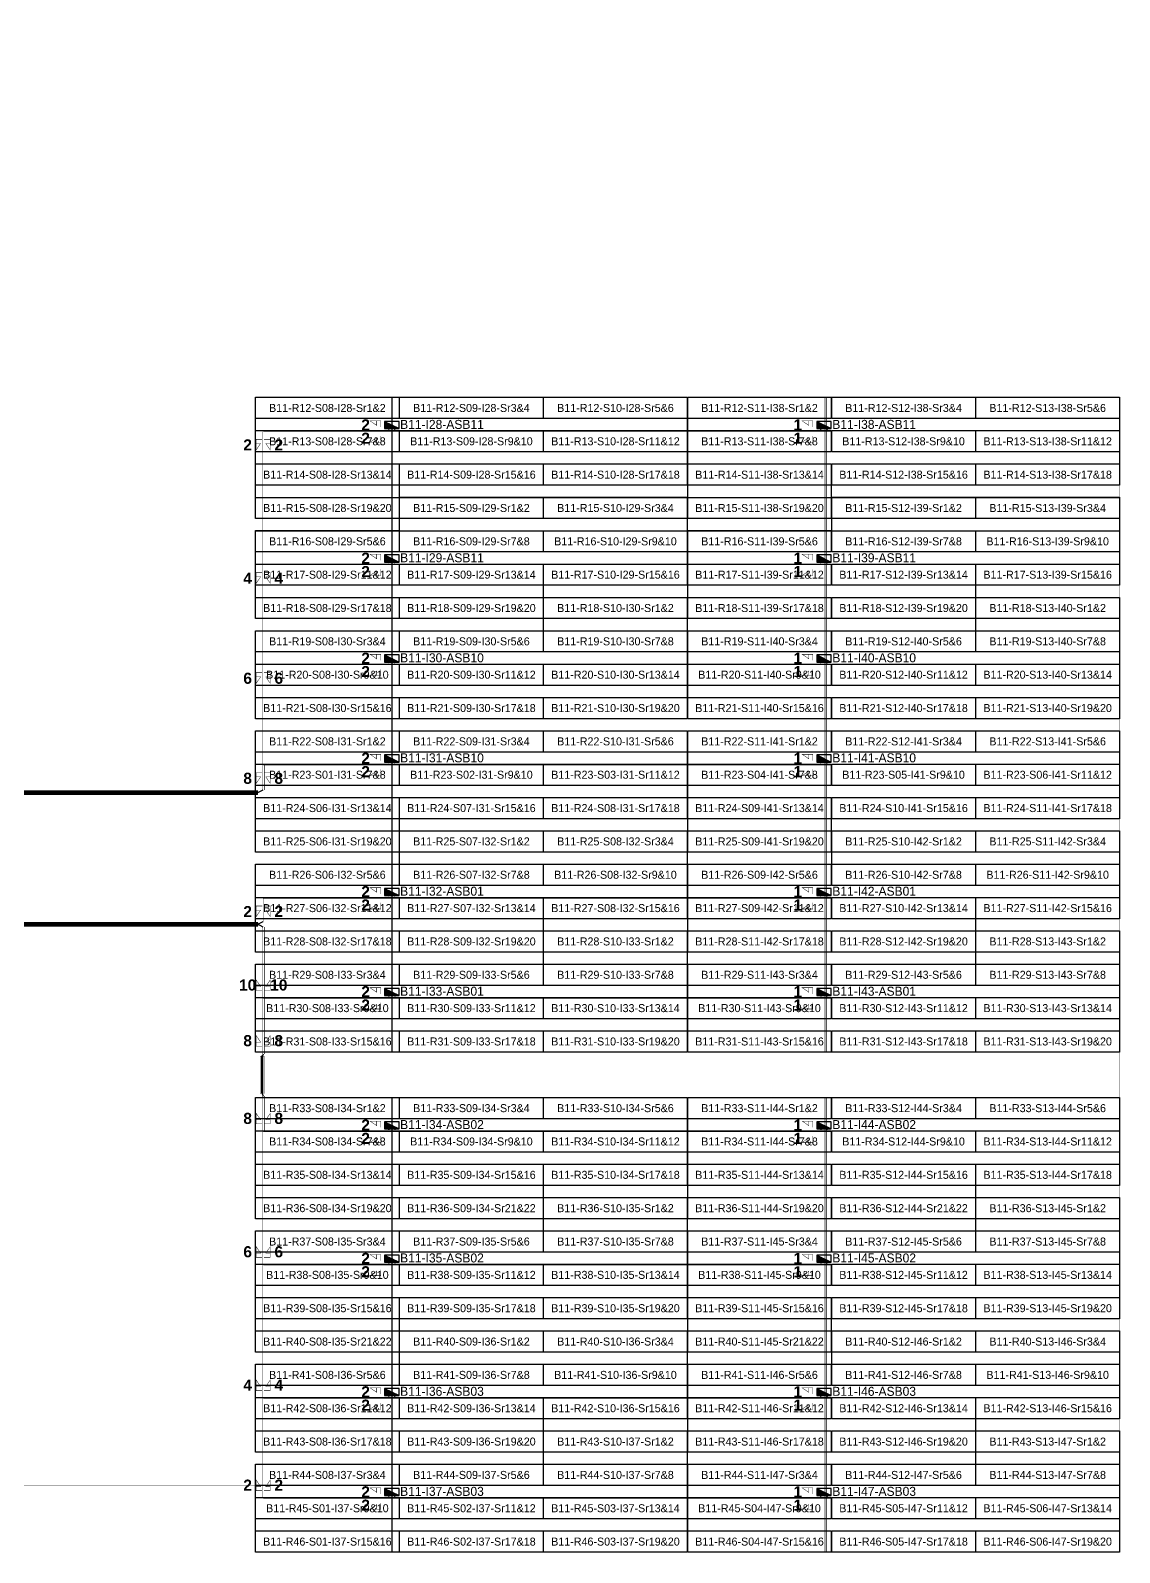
# Model space of a CAD drawing. Header units: metres. Extents: x 530959 to 531458, y 2674234 to 2674577.
# Drawn here: x 531212.8 to 531457.7, y 2674234.2 to 2674576.6 of the extents above; entities that cross this region are included whole.
import ezdxf
from ezdxf.enums import TextEntityAlignment as Align

# ---------------------------------------------------------------- set-up
doc = ezdxf.new("R2010")
doc.units = ezdxf.units.M
for name, color, linetype in [('300mm Hume Pipe', 74, 'Continuous'), ('DC Trench BL-11', 40, 'Continuous'), ('E-Inverter Grouping', 2, 'Continuous'), ('Excavation', 7, 'Continuous'), ('Inverter Block-11', 7, 'Continuous'), ('Messenger Wire Block-11 (MW Path)', 191, 'Continuous'), ('Messenger Wire Exc Link', 7, 'Continuous'), ('MMS Table Block-11', 8, 'Continuous'), ('Section Marking BL-11', 2, 'Continuous'), ('Trench (AC)-BL11', 14, 'Continuous')]:
    doc.layers.add(name, color=color, linetype=linetype)
doc.layers.add('Boundary-12.5 MW Block', color=6, linetype='Continuous', lineweight=9)
doc.layers.add('PILE', color=1, linetype='Continuous', lineweight=15)
doc.styles.add('BoldTextStyle', font='arialbd.ttf')
doc.styles.get("Standard").update_dxf_attribs({"font": 'Adani Regular.ttf'})

# ---------------------------------------------------------------- blocks, each defined once
blk = doc.blocks.new('MMS Table (32.292 x 4.788)')
at = {"color": 0}
blk.add_lwpolyline([(0, -0.002), (0, 4.786), (32.292, 4.786), (32.292, -0.002)], close=True, dxfattribs=at)
at = {"color": 7}
blk.add_attdef('ID1', text='', height=1.8, dxfattribs=at).set_placement((16.146, 2.392), align=Align.MIDDLE_CENTER)
blk = doc.blocks.new('Inverter Block')
h = blk.add_hatch(color=0)
h.dxf.hatch_style = 1
h.paths.add_polyline_path([(-1.46, 2.27), (-1.46, 0.85), (1.46, 0.85)])
at = {"color": 0}
blk.add_lwpolyline([(1.46, 2.27), (-1.46, 2.27), (-1.46, 0.85), (1.46, 0.85)], close=True, dxfattribs=at)
blk.add_lwpolyline([(-1.46, 2.27), (1.46, 0.85)], dxfattribs=at)
at = {"layer": 'PILE'}
for centre in [(-0.61, 0.85), (0.61, 0.85)]:
    blk.add_circle(centre, 0.156, dxfattribs=at)
at = {"color": 7}
blk.add_attdef('ID', (-1.46, 3.01), '', height=1.8, dxfattribs=at)

msp = doc.modelspace()

# ---------------------------------------------------------------- hatches: boundary and pattern name
at = {"layer": '300mm Hume Pipe'}
h = msp.add_hatch(dxfattribs=at)
h.set_pattern_fill('ANSI37', color=74, angle=-90)
h.set_pattern_definition([(315, (-2142903.4492, 3207223.71311), (0.0883883476483, 0.0883883476483), []), (45, (-2142903.4492, 3207223.71311), (-0.0883883476483, 0.0883883476483), [])])
edge = h.paths.add_edge_path()
edge.add_line((531263.83, 2674405.51), (531145.18, 2674405.51))
edge.add_arc((531145.18, 2674404.61), 0.9, 90, 180)
edge.add_line((531144.28, 2674404.61), (531144.28, 2674398.22))
edge.add_line((531144.28, 2674398.22), (531144.58, 2674398.22))
edge.add_line((531144.58, 2674398.22), (531144.58, 2674404.31))
edge.add_arc((531145.48, 2674404.31), 0.9, 90, 180, ccw=False)
edge.add_line((531145.48, 2674405.21), (531263.83, 2674405.21))
edge.add_line((531263.83, 2674405.21), (531263.83, 2674405.51))
edge = h.paths.add_edge_path(flags=17)
edge.add_line((531263.83, 2674405.09), (531145.56, 2674405.09))
edge.add_arc((531145.56, 2674404.19), 0.9, 90, 180)
edge.add_line((531144.66, 2674404.19), (531144.66, 2674398.22))
edge.add_line((531144.66, 2674398.22), (531144.96, 2674398.22))
edge.add_line((531144.96, 2674398.22), (531144.96, 2674403.89))
edge.add_arc((531145.86, 2674403.89), 0.9, 90, 180, ccw=False)
edge.add_line((531145.86, 2674404.79), (531263.83, 2674404.79))
edge.add_line((531263.83, 2674404.79), (531263.83, 2674405.09))
h = msp.add_hatch(dxfattribs=at)
h.set_pattern_fill('ANSI37', color=74)
h.set_pattern_definition([(45, (0, 0), (-0.0883883476483, 0.0883883476483), []), (135, (0, 0), (-0.0883883476483, -0.0883883476483), [])])
edge = h.paths.add_edge_path(flags=17)
edge.add_line((531137.22, 2674376.5), (531137.22, 2674392.25))
edge.add_arc((531138.12, 2674392.25), 0.9, 90, 180, ccw=False)
edge.add_line((531138.12, 2674393.15), (531141.1, 2674393.15))
edge.add_line((531141.1, 2674393.15), (531141.1, 2674392.85))
edge.add_line((531141.1, 2674392.85), (531138.42, 2674392.85))
edge.add_arc((531138.42, 2674391.95), 0.9, 90, 180)
edge.add_line((531137.52, 2674391.95), (531137.52, 2674376.8))
edge.add_arc((531138.42, 2674376.8), 0.9, 180, 270)
edge.add_line((531138.42, 2674375.9), (531263.83, 2674375.9))
edge.add_line((531263.83, 2674375.9), (531263.83, 2674375.6))
edge.add_line((531263.83, 2674375.6), (531138.12, 2674375.6))
edge.add_arc((531138.12, 2674376.5), 0.9, 180, 270, ccw=False)
edge = h.paths.add_edge_path()
edge.add_line((531138, 2674375.48), (531263.83, 2674375.48))
edge.add_line((531263.83, 2674375.48), (531263.83, 2674375.18))
edge.add_line((531263.83, 2674375.18), (531137.7, 2674375.18))
edge.add_arc((531137.7, 2674376.08), 0.9, 180, 270, ccw=False)
edge.add_line((531136.8, 2674376.08), (531136.8, 2674392.63))
edge.add_arc((531137.7, 2674392.63), 0.9, 90, 180, ccw=False)
edge.add_line((531137.7, 2674393.53), (531141.1, 2674393.53))
edge.add_line((531141.1, 2674393.53), (531141.1, 2674393.23))
edge.add_line((531141.1, 2674393.23), (531138, 2674393.23))
edge.add_arc((531138, 2674392.33), 0.9, 90, 180)
edge.add_line((531137.1, 2674392.33), (531137.1, 2674376.38))
edge.add_arc((531138, 2674376.38), 0.9, 180, 270)
h = msp.add_hatch(dxfattribs=at)
h.set_pattern_fill('ANSI37', color=74)
h.set_pattern_definition([(45, (292.56822, -1001.23184), (-0.0883883476483, 0.0883883476483), []), (135, (292.56822, -1001.23184), (-0.0883883476483, -0.0883883476483), [])])
h.paths.add_polyline_path([(531264.76, 2674345.86), (531264.76, 2674337.59), (531265.06, 2674337.59), (531265.06, 2674345.86)])

# ---------------------------------------------------------------- linework, layer by layer
at = {"layer": '300mm Hume Pipe', "color": 74}
for points in [[(531263.83, 2674405.51), (531145.18, 2674405.51, 0.414214), (531144.28, 2674404.61), (531144.28, 2674398.22), (531144.58, 2674398.22), (531144.58, 2674404.31, -0.414214), (531145.48, 2674405.21), (531263.83, 2674405.21)], [(531263.83, 2674405.09), (531145.56, 2674405.09, 0.414214), (531144.66, 2674404.19), (531144.66, 2674398.22), (531144.96, 2674398.22), (531144.96, 2674403.89, -0.414214), (531145.86, 2674404.79), (531263.83, 2674404.79)], [(531138, 2674375.48), (531263.83, 2674375.48), (531263.83, 2674375.18), (531137.7, 2674375.18, -0.414214), (531136.8, 2674376.08), (531136.8, 2674392.63, -0.414214), (531137.7, 2674393.53), (531141.1, 2674393.53), (531141.1, 2674393.23), (531138, 2674393.23, 0.414214), (531137.1, 2674392.33), (531137.1, 2674376.38, 0.414214)], [(531137.22, 2674376.5), (531137.22, 2674392.25, -0.414214), (531138.12, 2674393.15), (531141.1, 2674393.15), (531141.1, 2674392.85), (531138.42, 2674392.85, 0.414214), (531137.52, 2674391.95), (531137.52, 2674376.8, 0.414214), (531138.42, 2674375.9), (531263.83, 2674375.9), (531263.83, 2674375.6), (531138.12, 2674375.6, -0.414214)]]:
    msp.add_lwpolyline(points, format="xyb", close=True, dxfattribs=at)
msp.add_lwpolyline([(531264.76, 2674345.86), (531264.76, 2674337.59), (531265.06, 2674337.59), (531265.06, 2674345.86)], close=True, dxfattribs=at)
at = {"layer": 'Boundary-12.5 MW Block', "const_width": 0.05}
msp.add_lwpolyline([(531263.42, 2674249.29), (531263.42, 2674234.29), (531457.67, 2674234.29), (531457.67, 2674494.08), (531263.42, 2674494.08), (531185.74, 2674494.08), (531185.74, 2674576.58), (531088.66, 2674576.58), (531088.66, 2674569.08), (530959.1, 2674569.08), (530959.1, 2674249.29), (531185.74, 2674249.29)], close=True, dxfattribs=at)
at = {"layer": 'DC Trench BL-11', "color": 40, "const_width": 0.15}
for points in [[(531294.22, 2674494.08), (531293.92, 2674494.08), (531293.92, 2674346.79), (531294.22, 2674346.79)], [(531391.79, 2674494.08), (531391.48, 2674494.08), (531391.48, 2674346.79), (531391.79, 2674346.79)], [(531294.22, 2674336.58), (531293.92, 2674336.58), (531293.92, 2674234.29), (531294.22, 2674234.29)], [(531391.79, 2674336.58), (531391.48, 2674336.58), (531391.48, 2674234.29), (531391.79, 2674234.29)]]:
    msp.add_lwpolyline(points, close=True, dxfattribs=at)
at = {"layer": 'E-Inverter Grouping', "color": 3}
for points in [[(531360.49, 2674494.08), (531360.49, 2674474.29), (531295.71, 2674474.29), (531295.71, 2674466.79), (531263.42, 2674466.79), (531263.42, 2674494.08)], [(531457.67, 2674494.08), (531457.67, 2674474.29), (531392.88, 2674474.29), (531392.88, 2674466.79), (531360.59, 2674466.79), (531360.59, 2674494.08)], [(531360.49, 2674471.58), (531360.49, 2674451.79), (531328.1, 2674451.79), (531328.1, 2674444.29), (531263.42, 2674444.29), (531263.42, 2674464.08), (531295.81, 2674464.08), (531295.81, 2674471.58)], [(531457.67, 2674471.58), (531457.67, 2674451.79), (531425.28, 2674451.79), (531425.28, 2674444.29), (531360.59, 2674444.29), (531360.59, 2674464.08), (531392.98, 2674464.08), (531392.98, 2674471.58)], [(531360.49, 2674421.79), (531263.42, 2674421.79), (531263.42, 2674441.58), (531328.2, 2674441.58), (531328.2, 2674449.08), (531360.49, 2674449.08)], [(531457.67, 2674421.79), (531360.59, 2674421.79), (531360.59, 2674441.58), (531425.38, 2674441.58), (531425.38, 2674449.08), (531457.67, 2674449.08)], [(531360.49, 2674419.08), (531360.49, 2674399.29), (531295.71, 2674399.29), (531295.71, 2674391.79), (531263.42, 2674391.79), (531263.42, 2674419.08)], [(531457.67, 2674419.08), (531457.67, 2674399.29), (531392.88, 2674399.29), (531392.88, 2674391.79), (531360.59, 2674391.79), (531360.59, 2674419.08)], [(531360.49, 2674396.58), (531360.49, 2674376.79), (531328.1, 2674376.79), (531328.1, 2674369.29), (531263.42, 2674369.29), (531263.42, 2674389.08), (531295.81, 2674389.08), (531295.81, 2674396.58)], [(531457.67, 2674396.58), (531457.67, 2674376.79), (531425.28, 2674376.79), (531425.28, 2674369.29), (531360.59, 2674369.29), (531360.59, 2674389.08), (531392.98, 2674389.08), (531392.98, 2674396.58)], [(531360.49, 2674346.79), (531263.42, 2674346.79), (531263.42, 2674366.58), (531328.2, 2674366.58), (531328.2, 2674374.08), (531360.49, 2674374.08)], [(531457.67, 2674346.79), (531360.59, 2674346.79), (531360.59, 2674366.58), (531425.38, 2674366.58), (531425.38, 2674374.08), (531457.67, 2674374.08)], [(531360.49, 2674284.08), (531360.49, 2674264.29), (531328.1, 2674264.29), (531328.1, 2674256.79), (531263.42, 2674256.79), (531263.42, 2674276.58), (531295.81, 2674276.58), (531295.81, 2674284.08)], [(531457.67, 2674284.08), (531457.67, 2674264.29), (531425.28, 2674264.29), (531425.28, 2674256.79), (531360.59, 2674256.79), (531360.59, 2674276.58), (531392.98, 2674276.58), (531392.98, 2674284.08)], [(531360.49, 2674234.29), (531263.42, 2674234.29), (531263.42, 2674254.08), (531328.2, 2674254.08), (531328.2, 2674261.58), (531360.49, 2674261.58)], [(531457.67, 2674234.29), (531360.59, 2674234.29), (531360.59, 2674254.08), (531425.38, 2674254.08), (531425.38, 2674261.58), (531457.67, 2674261.58)]]:
    msp.add_lwpolyline(points, close=True, dxfattribs=at)
at = {"layer": 'E-Inverter Grouping'}
for points in [[(531360.49, 2674336.58), (531360.49, 2674316.79), (531328.1, 2674316.79), (531328.1, 2674309.29), (531263.42, 2674309.29), (531263.42, 2674336.58)], [(531457.67, 2674336.58), (531457.67, 2674316.79), (531425.28, 2674316.79), (531425.28, 2674309.29), (531360.59, 2674309.29), (531360.59, 2674336.58)], [(531328.2, 2674306.58), (531328.2, 2674314.08), (531360.49, 2674314.08), (531360.49, 2674286.79), (531295.71, 2674286.79), (531295.71, 2674279.29), (531263.42, 2674279.29), (531263.42, 2674306.58)], [(531425.38, 2674306.58), (531425.38, 2674314.08), (531457.67, 2674314.08), (531457.67, 2674286.79), (531392.88, 2674286.79), (531392.88, 2674279.29), (531360.59, 2674279.29), (531360.59, 2674306.58)]]:
    msp.add_lwpolyline(points, close=True, dxfattribs=at)
at = {"layer": 'Excavation', "const_width": 0.1}
for points in [[(531144.63, 2674396.62), (531144.63, 2674405.16), (531263.91, 2674405.16)], [(531143.18, 2674393.81), (531141.23, 2674393.18), (531137.15, 2674393.18), (531137.15, 2674375.53), (531263.91, 2674375.53)]]:
    msp.add_lwpolyline(points, dxfattribs=at)
at = {"layer": 'Excavation', "color": 2, "const_width": 0.1}
msp.add_lwpolyline([(531264.91, 2674345.8), (531264.91, 2674337.47)], dxfattribs=at)
at = {"layer": 'Messenger Wire Block-11 (MW Path)', "const_width": 0.1}
for points in [[(531264.89, 2674405.78), (531264.89, 2674486.38)], [(531265.14, 2674486.38), (531392.88, 2674486.38)], [(531265.14, 2674456.38), (531392.88, 2674456.38)], [(531265.14, 2674433.88), (531392.88, 2674433.88)], [(531265.14, 2674411.38), (531392.88, 2674411.38)], [(531265.39, 2674405.78), (531265.39, 2674411.38)], [(531265.14, 2674381.38), (531392.88, 2674381.38)], [(531265.14, 2674376.14), (531265.14, 2674381.38)], [(531264.89, 2674346.36), (531264.89, 2674374.91)], [(531265.39, 2674346.36), (531265.39, 2674374.91)], [(531265.14, 2674358.88), (531392.88, 2674358.88)], [(531264.89, 2674246.38), (531264.89, 2674336.9)], [(531265.39, 2674328.88), (531265.39, 2674336.9)], [(531265.14, 2674328.88), (531392.88, 2674328.88)], [(531265.14, 2674298.88), (531392.88, 2674298.88)], [(531265.14, 2674268.88), (531392.88, 2674268.88)], [(531265.14, 2674246.38), (531392.88, 2674246.38)]]:
    msp.add_lwpolyline(points, dxfattribs=at)
at = {"layer": 'Messenger Wire Exc Link'}
for points in [[(531263.91, 2674405.16), (531265.14, 2674405.78)], [(531265.14, 2674374.91), (531263.91, 2674375.53), (531265.14, 2674376.14)], [(531265.14, 2674346.36), (531264.91, 2674345.8)], [(531264.91, 2674337.47), (531265.14, 2674336.9)]]:
    msp.add_lwpolyline(points, dxfattribs=at)
at = {"layer": 'Section Marking BL-11', "color": 94, "lineweight": 35, "true_color": 0x00a500, "const_width": 0.1}
for points in [[(531291.57, 2674487.38), (531291.57, 2674488.77), (531289.17, 2674488.77), (531290.65, 2674487.76), (531290.65, 2674488.77)], [(531388.74, 2674487.38), (531388.74, 2674488.77), (531386.34, 2674488.77), (531387.82, 2674487.76), (531387.82, 2674488.77)], [(531264.94, 2674484.63), (531263.55, 2674484.63), (531263.55, 2674482.23), (531264.56, 2674483.71), (531263.55, 2674483.71)], [(531265.34, 2674484.63), (531266.73, 2674484.63), (531266.73, 2674482.23), (531265.72, 2674483.71), (531266.73, 2674483.71)], [(531291.57, 2674485.38), (531291.57, 2674483.99), (531289.17, 2674483.99), (531290.65, 2674485), (531290.65, 2674483.99)], [(531388.74, 2674485.38), (531388.74, 2674483.99), (531386.34, 2674483.99), (531387.82, 2674485), (531387.82, 2674483.99)], [(531291.57, 2674457.38), (531291.57, 2674458.77), (531289.17, 2674458.77), (531290.65, 2674457.76), (531290.65, 2674458.77)], [(531388.74, 2674457.38), (531388.74, 2674458.77), (531386.34, 2674458.77), (531387.82, 2674457.76), (531387.82, 2674458.77)], [(531291.57, 2674455.38), (531291.57, 2674453.99), (531289.17, 2674453.99), (531290.65, 2674455), (531290.65, 2674453.99)], [(531388.74, 2674455.38), (531388.74, 2674453.99), (531386.34, 2674453.99), (531387.82, 2674455), (531387.82, 2674453.99)], [(531264.94, 2674454.63), (531263.55, 2674454.63), (531263.55, 2674452.23), (531264.56, 2674453.71), (531263.55, 2674453.71)], [(531265.34, 2674454.63), (531266.73, 2674454.63), (531266.73, 2674452.23), (531265.72, 2674453.71), (531266.73, 2674453.71)], [(531291.57, 2674434.88), (531291.57, 2674436.27), (531289.17, 2674436.27), (531290.65, 2674435.26), (531290.65, 2674436.27)], [(531388.74, 2674434.88), (531388.74, 2674436.27), (531386.34, 2674436.27), (531387.82, 2674435.26), (531387.82, 2674436.27)], [(531264.94, 2674432.13), (531263.55, 2674432.13), (531263.55, 2674429.73), (531264.56, 2674431.21), (531263.55, 2674431.21)], [(531265.34, 2674432.13), (531266.73, 2674432.13), (531266.73, 2674429.73), (531265.72, 2674431.21), (531266.73, 2674431.21)], [(531291.57, 2674432.88), (531291.57, 2674431.49), (531289.17, 2674431.49), (531290.65, 2674432.5), (531290.65, 2674431.49)], [(531388.74, 2674432.88), (531388.74, 2674431.49), (531386.34, 2674431.49), (531387.82, 2674432.5), (531387.82, 2674431.49)], [(531291.57, 2674412.38), (531291.57, 2674413.77), (531289.17, 2674413.77), (531290.65, 2674412.76), (531290.65, 2674413.77)], [(531388.74, 2674412.38), (531388.74, 2674413.77), (531386.34, 2674413.77), (531387.82, 2674412.76), (531387.82, 2674413.77)], [(531264.94, 2674409.63), (531263.55, 2674409.63), (531263.55, 2674407.23), (531264.56, 2674408.71), (531263.55, 2674408.71)], [(531265.34, 2674409.63), (531266.73, 2674409.63), (531266.73, 2674407.23), (531265.72, 2674408.71), (531266.73, 2674408.71)], [(531291.57, 2674410.38), (531291.57, 2674408.99), (531289.17, 2674408.99), (531290.65, 2674410), (531290.65, 2674408.99)], [(531388.74, 2674410.38), (531388.74, 2674408.99), (531386.34, 2674408.99), (531387.82, 2674410), (531387.82, 2674408.99)], [(531291.57, 2674382.38), (531291.57, 2674383.77), (531289.17, 2674383.77), (531290.65, 2674382.76), (531290.65, 2674383.77)], [(531388.74, 2674382.38), (531388.74, 2674383.77), (531386.34, 2674383.77), (531387.82, 2674382.76), (531387.82, 2674383.77)], [(531291.57, 2674380.38), (531291.57, 2674378.99), (531289.17, 2674378.99), (531290.65, 2674380), (531290.65, 2674378.99)], [(531388.74, 2674380.38), (531388.74, 2674378.99), (531386.34, 2674378.99), (531387.82, 2674380), (531387.82, 2674378.99)], [(531264.94, 2674379.65), (531263.55, 2674379.65), (531263.55, 2674377.25), (531264.56, 2674378.73), (531263.55, 2674378.73)], [(531265.34, 2674379.65), (531266.73, 2674379.65), (531266.73, 2674377.25), (531265.72, 2674378.73), (531266.73, 2674378.73)], [(531264.94, 2674360.63), (531263.55, 2674360.63), (531263.55, 2674363.03), (531264.56, 2674361.55), (531263.55, 2674361.55)], [(531265.34, 2674360.63), (531266.73, 2674360.63), (531266.73, 2674363.03), (531265.72, 2674361.55), (531266.73, 2674361.55)], [(531291.57, 2674359.88), (531291.57, 2674361.27), (531289.17, 2674361.27), (531290.65, 2674360.26), (531290.65, 2674361.27)], [(531388.74, 2674359.88), (531388.74, 2674361.27), (531386.34, 2674361.27), (531387.82, 2674360.26), (531387.82, 2674361.27)], [(531291.57, 2674357.88), (531291.57, 2674356.49), (531289.17, 2674356.49), (531290.65, 2674357.5), (531290.65, 2674356.49)], [(531388.74, 2674357.88), (531388.74, 2674356.49), (531386.34, 2674356.49), (531387.82, 2674357.5), (531387.82, 2674356.49)], [(531264.94, 2674348.11), (531263.55, 2674348.11), (531263.55, 2674350.51), (531264.56, 2674349.03), (531263.55, 2674349.03)], [(531265.34, 2674348.11), (531266.73, 2674348.11), (531266.73, 2674350.51), (531265.72, 2674349.03), (531266.73, 2674349.03)], [(531264.94, 2674330.63), (531263.55, 2674330.63), (531263.55, 2674333.03), (531264.56, 2674331.55), (531263.55, 2674331.55)], [(531265.34, 2674330.63), (531266.73, 2674330.63), (531266.73, 2674333.03), (531265.72, 2674331.55), (531266.73, 2674331.55)], [(531291.57, 2674329.88), (531291.57, 2674331.27), (531289.17, 2674331.27), (531290.65, 2674330.26), (531290.65, 2674331.27)], [(531388.74, 2674329.88), (531388.74, 2674331.27), (531386.34, 2674331.27), (531387.82, 2674330.26), (531387.82, 2674331.27)], [(531291.57, 2674327.88), (531291.57, 2674326.49), (531289.17, 2674326.49), (531290.65, 2674327.5), (531290.65, 2674326.49)], [(531388.74, 2674327.88), (531388.74, 2674326.49), (531386.34, 2674326.49), (531387.82, 2674327.5), (531387.82, 2674326.49)], [(531264.94, 2674300.63), (531263.55, 2674300.63), (531263.55, 2674303.03), (531264.56, 2674301.55), (531263.55, 2674301.55)], [(531265.34, 2674300.63), (531266.73, 2674300.63), (531266.73, 2674303.03), (531265.72, 2674301.55), (531266.73, 2674301.55)], [(531291.57, 2674299.88), (531291.57, 2674301.27), (531289.17, 2674301.27), (531290.65, 2674300.26), (531290.65, 2674301.27)], [(531388.74, 2674299.88), (531388.74, 2674301.27), (531386.34, 2674301.27), (531387.82, 2674300.26), (531387.82, 2674301.27)], [(531291.57, 2674297.88), (531291.57, 2674296.49), (531289.17, 2674296.49), (531290.65, 2674297.5), (531290.65, 2674296.49)], [(531388.74, 2674297.88), (531388.74, 2674296.49), (531386.34, 2674296.49), (531387.82, 2674297.5), (531387.82, 2674296.49)], [(531264.94, 2674270.63), (531263.55, 2674270.63), (531263.55, 2674273.03), (531264.56, 2674271.55), (531263.55, 2674271.55)], [(531265.34, 2674270.63), (531266.73, 2674270.63), (531266.73, 2674273.03), (531265.72, 2674271.55), (531266.73, 2674271.55)], [(531291.57, 2674269.88), (531291.57, 2674271.27), (531289.17, 2674271.27), (531290.65, 2674270.26), (531290.65, 2674271.27)], [(531388.74, 2674269.88), (531388.74, 2674271.27), (531386.34, 2674271.27), (531387.82, 2674270.26), (531387.82, 2674271.27)], [(531291.57, 2674267.88), (531291.57, 2674266.49), (531289.17, 2674266.49), (531290.65, 2674267.5), (531290.65, 2674266.49)], [(531388.74, 2674267.88), (531388.74, 2674266.49), (531386.34, 2674266.49), (531387.82, 2674267.5), (531387.82, 2674266.49)], [(531264.94, 2674248.13), (531263.55, 2674248.13), (531263.55, 2674250.53), (531264.56, 2674249.05), (531263.55, 2674249.05)], [(531265.34, 2674248.13), (531266.73, 2674248.13), (531266.73, 2674250.53), (531265.72, 2674249.05), (531266.73, 2674249.05)], [(531291.57, 2674247.38), (531291.57, 2674248.77), (531289.17, 2674248.77), (531290.65, 2674247.76), (531290.65, 2674248.77)], [(531388.74, 2674247.38), (531388.74, 2674248.77), (531386.34, 2674248.77), (531387.82, 2674247.76), (531387.82, 2674248.77)], [(531291.57, 2674245.38), (531291.57, 2674243.99), (531289.17, 2674243.99), (531290.65, 2674245), (531290.65, 2674243.99)], [(531388.74, 2674245.38), (531388.74, 2674243.99), (531386.34, 2674243.99), (531387.82, 2674245), (531387.82, 2674243.99)]]:
    msp.add_lwpolyline(points, dxfattribs=at)
at = {"layer": 'Trench (AC)-BL11', "const_width": 0.1}
for points in [[(531263.91, 2674405.61), (531145.08, 2674405.61, 0.414214), (531144.18, 2674404.71), (531144.18, 2674398.1), (531145.08, 2674398.1), (531145.08, 2674403.81, -0.414214), (531145.98, 2674404.71), (531263.91, 2674404.71)], [(531136.7, 2674375.98), (531136.7, 2674392.73, -0.414214), (531137.6, 2674393.63), (531141.23, 2674393.63), (531141.23, 2674392.73), (531138.5, 2674392.73, 0.414214), (531137.6, 2674391.83), (531137.6, 2674376.88, 0.414214), (531138.5, 2674375.98), (531263.91, 2674375.98), (531263.91, 2674375.08), (531137.6, 2674375.08, -0.414214)]]:
    msp.add_lwpolyline(points, format="xyb", close=True, dxfattribs=at)
msp.add_lwpolyline([(531265.36, 2674345.86), (531265.36, 2674337.47), (531264.46, 2674337.47), (531264.46, 2674345.86)], close=True, dxfattribs=at)

# ---------------------------------------------------------------- block references
at = {"layer": 'Inverter Block-11'}
ref = msp.add_blockref('Inverter Block', (531294.07, 2674486.07), dxfattribs=dict(at, xscale=1.124999999976148, yscale=1.124999999976148, zscale=1.124999999976148))
ref.add_attrib('ID', 'B11-I28-ASB11', (531295.93, 2674486.97), dxfattribs={"layer": '0', "color": 7, "height": 2.025})
ref = msp.add_blockref('Inverter Block', (531391.24, 2674486.07), dxfattribs=dict(at, xscale=1.124999999976148, yscale=1.124999999976148, zscale=1.124999999976148))
ref.add_attrib('ID', 'B11-I38-ASB11', (531393.11, 2674486.97), dxfattribs={"layer": '0', "color": 7, "height": 2.025})
ref = msp.add_blockref('Inverter Block', (531294.07, 2674456.07), dxfattribs=dict(at, xscale=1.124999999976148, yscale=1.124999999976148, zscale=1.124999999976148))
ref.add_attrib('ID', 'B11-I29-ASB11', (531295.93, 2674456.97), dxfattribs={"layer": '0', "color": 7, "height": 2.025})
ref = msp.add_blockref('Inverter Block', (531391.24, 2674456.07), dxfattribs=dict(at, xscale=1.124999999976148, yscale=1.124999999976148, zscale=1.124999999976148))
ref.add_attrib('ID', 'B11-I39-ASB11', (531393.11, 2674456.97), dxfattribs={"layer": '0', "color": 7, "height": 2.025})
ref = msp.add_blockref('Inverter Block', (531294.07, 2674433.57), dxfattribs=dict(at, xscale=1.124999999976148, yscale=1.124999999976148, zscale=1.124999999976148))
ref.add_attrib('ID', 'B11-I30-ASB10', (531295.93, 2674434.47), dxfattribs={"layer": '0', "color": 7, "height": 2.025})
ref = msp.add_blockref('Inverter Block', (531391.24, 2674433.57), dxfattribs=dict(at, xscale=1.124999999976148, yscale=1.124999999976148, zscale=1.124999999976148))
ref.add_attrib('ID', 'B11-I40-ASB10', (531393.11, 2674434.47), dxfattribs={"layer": '0', "color": 7, "height": 2.025})
ref = msp.add_blockref('Inverter Block', (531294.07, 2674411.07), dxfattribs=dict(at, xscale=1.124999999976148, yscale=1.124999999976148, zscale=1.124999999976148))
ref.add_attrib('ID', 'B11-I31-ASB10', (531295.93, 2674411.97), dxfattribs={"layer": '0', "color": 7, "height": 2.025})
ref = msp.add_blockref('Inverter Block', (531391.24, 2674411.07), dxfattribs=dict(at, xscale=1.124999999976148, yscale=1.124999999976148, zscale=1.124999999976148))
ref.add_attrib('ID', 'B11-I41-ASB10', (531393.11, 2674411.97), dxfattribs={"layer": '0', "color": 7, "height": 2.025})
ref = msp.add_blockref('Inverter Block', (531294.07, 2674381.07), dxfattribs=dict(at, xscale=1.124999999976148, yscale=1.124999999976148, zscale=1.124999999976148))
ref.add_attrib('ID', 'B11-I32-ASB01', (531295.93, 2674381.97), dxfattribs={"layer": '0', "color": 7, "height": 2.025})
ref = msp.add_blockref('Inverter Block', (531391.24, 2674381.07), dxfattribs=dict(at, xscale=1.124999999976148, yscale=1.124999999976148, zscale=1.124999999976148))
ref.add_attrib('ID', 'B11-I42-ASB01', (531393.11, 2674381.97), dxfattribs={"layer": '0', "color": 7, "height": 2.025})
ref = msp.add_blockref('Inverter Block', (531294.07, 2674358.57), dxfattribs=dict(at, xscale=1.124999999976148, yscale=1.124999999976148, zscale=1.124999999976148))
ref.add_attrib('ID', 'B11-I33-ASB01', (531295.93, 2674359.47), dxfattribs={"layer": '0', "color": 7, "height": 2.025})
ref = msp.add_blockref('Inverter Block', (531391.24, 2674358.57), dxfattribs=dict(at, xscale=1.124999999976148, yscale=1.124999999976148, zscale=1.124999999976148))
ref.add_attrib('ID', 'B11-I43-ASB01', (531393.11, 2674359.47), dxfattribs={"layer": '0', "color": 7, "height": 2.025})
ref = msp.add_blockref('Inverter Block', (531294.07, 2674328.57), dxfattribs=dict(at, xscale=1.124999999976148, yscale=1.124999999976148, zscale=1.124999999976148))
ref.add_attrib('ID', 'B11-I34-ASB02', (531295.93, 2674329.47), dxfattribs={"layer": '0', "color": 7, "height": 2.025})
ref = msp.add_blockref('Inverter Block', (531391.24, 2674328.57), dxfattribs=dict(at, xscale=1.124999999976148, yscale=1.124999999976148, zscale=1.124999999976148))
ref.add_attrib('ID', 'B11-I44-ASB02', (531393.11, 2674329.47), dxfattribs={"layer": '0', "color": 7, "height": 2.025})
ref = msp.add_blockref('Inverter Block', (531294.07, 2674298.57), dxfattribs=dict(at, xscale=1.124999999976148, yscale=1.124999999976148, zscale=1.124999999976148))
ref.add_attrib('ID', 'B11-I35-ASB02', (531295.93, 2674299.47), dxfattribs={"layer": '0', "color": 7, "height": 2.025})
ref = msp.add_blockref('Inverter Block', (531391.24, 2674298.57), dxfattribs=dict(at, xscale=1.124999999976148, yscale=1.124999999976148, zscale=1.124999999976148))
ref.add_attrib('ID', 'B11-I45-ASB02', (531393.11, 2674299.47), dxfattribs={"layer": '0', "color": 7, "height": 2.025})
ref = msp.add_blockref('Inverter Block', (531294.07, 2674268.57), dxfattribs=dict(at, xscale=1.124999999976148, yscale=1.124999999976148, zscale=1.124999999976148))
ref.add_attrib('ID', 'B11-I36-ASB03', (531295.93, 2674269.47), dxfattribs={"layer": '0', "color": 7, "height": 2.025})
ref = msp.add_blockref('Inverter Block', (531391.24, 2674268.57), dxfattribs=dict(at, xscale=1.124999999976148, yscale=1.124999999976148, zscale=1.124999999976148))
ref.add_attrib('ID', 'B11-I46-ASB03', (531393.11, 2674269.47), dxfattribs={"layer": '0', "color": 7, "height": 2.025})
ref = msp.add_blockref('Inverter Block', (531294.07, 2674246.07), dxfattribs=dict(at, xscale=1.124999999976148, yscale=1.124999999976148, zscale=1.124999999976148))
ref.add_attrib('ID', 'B11-I37-ASB03', (531295.93, 2674246.97), dxfattribs={"layer": '0', "color": 7, "height": 2.025})
ref = msp.add_blockref('Inverter Block', (531391.24, 2674246.07), dxfattribs=dict(at, xscale=1.124999999976148, yscale=1.124999999976148, zscale=1.124999999976148))
ref.add_attrib('ID', 'B11-I47-ASB03', (531393.11, 2674246.97), dxfattribs={"layer": '0', "color": 7, "height": 2.025})
at = {"layer": 'MMS Table Block-11'}
for p, values in [((531263.42, 2674489.29), {'ID1': 'B11-R12-S08-I28-Sr1&2'}), ((531295.81, 2674489.29), {'ID1': 'B11-R12-S09-I28-Sr3&4'}), ((531328.2, 2674489.29), {'ID1': 'B11-R12-S10-I28-Sr5&6'}), ((531360.59, 2674489.29), {'ID1': 'B11-R12-S11-I38-Sr1&2'}), ((531392.98, 2674489.29), {'ID1': 'B11-R12-S12-I38-Sr3&4'}), ((531425.38, 2674489.29), {'ID1': 'B11-R12-S13-I38-Sr5&6'}), ((531263.42, 2674481.79), {'ID1': 'B11-R13-S08-I28-Sr7&8'}), ((531295.81, 2674481.79), {'ID1': 'B11-R13-S09-I28-Sr9&10'}), ((531328.2, 2674481.79), {'ID1': 'B11-R13-S10-I28-Sr11&12'}), ((531360.59, 2674481.79), {'ID1': 'B11-R13-S11-I38-Sr7&8'}), ((531392.98, 2674481.79), {'ID1': 'B11-R13-S12-I38-Sr9&10'}), ((531425.38, 2674481.79), {'ID1': 'B11-R13-S13-I38-Sr11&12'}), ((531263.42, 2674474.29), {'ID1': 'B11-R14-S08-I28-Sr13&14'}), ((531295.81, 2674474.29), {'ID1': 'B11-R14-S09-I28-Sr15&16'}), ((531328.2, 2674474.29), {'ID1': 'B11-R14-S10-I28-Sr17&18'}), ((531360.59, 2674474.29), {'ID1': 'B11-R14-S11-I38-Sr13&14'}), ((531392.98, 2674474.29), {'ID1': 'B11-R14-S12-I38-Sr15&16'}), ((531425.38, 2674474.29), {'ID1': 'B11-R14-S13-I38-Sr17&18'}), ((531263.42, 2674466.79), {'ID1': 'B11-R15-S08-I28-Sr19&20'}), ((531295.81, 2674466.79), {'ID1': 'B11-R15-S09-I29-Sr1&2'}), ((531328.2, 2674466.79), {'ID1': 'B11-R15-S10-I29-Sr3&4'}), ((531360.59, 2674466.79), {'ID1': 'B11-R15-S11-I38-Sr19&20'}), ((531392.98, 2674466.79), {'ID1': 'B11-R15-S12-I39-Sr1&2'}), ((531425.38, 2674466.79), {'ID1': 'B11-R15-S13-I39-Sr3&4'}), ((531263.42, 2674459.29), {'ID1': 'B11-R16-S08-I29-Sr5&6'}), ((531295.81, 2674459.29), {'ID1': 'B11-R16-S09-I29-Sr7&8'}), ((531328.2, 2674459.29), {'ID1': 'B11-R16-S10-I29-Sr9&10'}), ((531360.59, 2674459.29), {'ID1': 'B11-R16-S11-I39-Sr5&6'}), ((531392.98, 2674459.29), {'ID1': 'B11-R16-S12-I39-Sr7&8'}), ((531425.38, 2674459.29), {'ID1': 'B11-R16-S13-I39-Sr9&10'}), ((531263.42, 2674451.79), {'ID1': 'B11-R17-S08-I29-Sr11&12'}), ((531295.81, 2674451.79), {'ID1': 'B11-R17-S09-I29-Sr13&14'}), ((531328.2, 2674451.79), {'ID1': 'B11-R17-S10-I29-Sr15&16'}), ((531360.59, 2674451.79), {'ID1': 'B11-R17-S11-I39-Sr11&12'}), ((531392.98, 2674451.79), {'ID1': 'B11-R17-S12-I39-Sr13&14'}), ((531425.38, 2674451.79), {'ID1': 'B11-R17-S13-I39-Sr15&16'}), ((531263.42, 2674444.29), {'ID1': 'B11-R18-S08-I29-Sr17&18'}), ((531295.81, 2674444.29), {'ID1': 'B11-R18-S09-I29-Sr19&20'}), ((531328.2, 2674444.29), {'ID1': 'B11-R18-S10-I30-Sr1&2'}), ((531360.59, 2674444.29), {'ID1': 'B11-R18-S11-I39-Sr17&18'}), ((531392.98, 2674444.29), {'ID1': 'B11-R18-S12-I39-Sr19&20'}), ((531425.38, 2674444.29), {'ID1': 'B11-R18-S13-I40-Sr1&2'}), ((531263.42, 2674436.79), {'ID1': 'B11-R19-S08-I30-Sr3&4'}), ((531295.81, 2674436.79), {'ID1': 'B11-R19-S09-I30-Sr5&6'}), ((531328.2, 2674436.79), {'ID1': 'B11-R19-S10-I30-Sr7&8'}), ((531360.59, 2674436.79), {'ID1': 'B11-R19-S11-I40-Sr3&4'}), ((531392.98, 2674436.79), {'ID1': 'B11-R19-S12-I40-Sr5&6'}), ((531425.38, 2674436.79), {'ID1': 'B11-R19-S13-I40-Sr7&8'}), ((531263.42, 2674429.29), {'ID1': 'B11-R20-S08-I30-Sr9&10'}), ((531295.81, 2674429.29), {'ID1': 'B11-R20-S09-I30-Sr11&12'}), ((531328.2, 2674429.29), {'ID1': 'B11-R20-S10-I30-Sr13&14'}), ((531360.59, 2674429.29), {'ID1': 'B11-R20-S11-I40-Sr9&10'}), ((531392.98, 2674429.29), {'ID1': 'B11-R20-S12-I40-Sr11&12'}), ((531425.38, 2674429.29), {'ID1': 'B11-R20-S13-I40-Sr13&14'}), ((531263.42, 2674421.79), {'ID1': 'B11-R21-S08-I30-Sr15&16'}), ((531295.81, 2674421.79), {'ID1': 'B11-R21-S09-I30-Sr17&18'}), ((531328.2, 2674421.79), {'ID1': 'B11-R21-S10-I30-Sr19&20'}), ((531360.59, 2674421.79), {'ID1': 'B11-R21-S11-I40-Sr15&16'}), ((531392.98, 2674421.79), {'ID1': 'B11-R21-S12-I40-Sr17&18'}), ((531425.38, 2674421.79), {'ID1': 'B11-R21-S13-I40-Sr19&20'}), ((531263.42, 2674414.29), {'ID1': 'B11-R22-S08-I31-Sr1&2'}), ((531295.81, 2674414.29), {'ID1': 'B11-R22-S09-I31-Sr3&4'}), ((531328.2, 2674414.29), {'ID1': 'B11-R22-S10-I31-Sr5&6'}), ((531360.59, 2674414.29), {'ID1': 'B11-R22-S11-I41-Sr1&2'}), ((531392.98, 2674414.29), {'ID1': 'B11-R22-S12-I41-Sr3&4'}), ((531425.38, 2674414.29), {'ID1': 'B11-R22-S13-I41-Sr5&6'}), ((531263.42, 2674406.79), {'ID1': 'B11-R23-S01-I31-Sr7&8'}), ((531295.81, 2674406.79), {'ID1': 'B11-R23-S02-I31-Sr9&10'}), ((531328.2, 2674406.79), {'ID1': 'B11-R23-S03-I31-Sr11&12'}), ((531360.59, 2674406.79), {'ID1': 'B11-R23-S04-I41-Sr7&8'}), ((531392.98, 2674406.79), {'ID1': 'B11-R23-S05-I41-Sr9&10'}), ((531425.38, 2674406.79), {'ID1': 'B11-R23-S06-I41-Sr11&12'}), ((531263.42, 2674399.29), {'ID1': 'B11-R24-S06-I31-Sr13&14'}), ((531295.81, 2674399.29), {'ID1': 'B11-R24-S07-I31-Sr15&16'}), ((531328.2, 2674399.29), {'ID1': 'B11-R24-S08-I31-Sr17&18'}), ((531360.59, 2674399.29), {'ID1': 'B11-R24-S09-I41-Sr13&14'}), ((531392.98, 2674399.29), {'ID1': 'B11-R24-S10-I41-Sr15&16'}), ((531425.38, 2674399.29), {'ID1': 'B11-R24-S11-I41-Sr17&18'}), ((531263.42, 2674391.79), {'ID1': 'B11-R25-S06-I31-Sr19&20'}), ((531295.81, 2674391.79), {'ID1': 'B11-R25-S07-I32-Sr1&2'}), ((531328.2, 2674391.79), {'ID1': 'B11-R25-S08-I32-Sr3&4'}), ((531360.59, 2674391.79), {'ID1': 'B11-R25-S09-I41-Sr19&20'}), ((531392.98, 2674391.79), {'ID1': 'B11-R25-S10-I42-Sr1&2'}), ((531425.38, 2674391.79), {'ID1': 'B11-R25-S11-I42-Sr3&4'}), ((531263.42, 2674384.29), {'ID1': 'B11-R26-S06-I32-Sr5&6'}), ((531295.81, 2674384.29), {'ID1': 'B11-R26-S07-I32-Sr7&8'}), ((531328.2, 2674384.29), {'ID1': 'B11-R26-S08-I32-Sr9&10'}), ((531360.59, 2674384.29), {'ID1': 'B11-R26-S09-I42-Sr5&6'}), ((531392.98, 2674384.29), {'ID1': 'B11-R26-S10-I42-Sr7&8'}), ((531425.38, 2674384.29), {'ID1': 'B11-R26-S11-I42-Sr9&10'}), ((531263.42, 2674376.79), {'ID1': 'B11-R27-S06-I32-Sr11&12'}), ((531295.81, 2674376.79), {'ID1': 'B11-R27-S07-I32-Sr13&14'}), ((531328.2, 2674376.79), {'ID1': 'B11-R27-S08-I32-Sr15&16'}), ((531360.59, 2674376.79), {'ID1': 'B11-R27-S09-I42-Sr11&12'}), ((531392.98, 2674376.79), {'ID1': 'B11-R27-S10-I42-Sr13&14'}), ((531425.38, 2674376.79), {'ID1': 'B11-R27-S11-I42-Sr15&16'}), ((531263.42, 2674369.29), {'ID1': 'B11-R28-S08-I32-Sr17&18'}), ((531295.81, 2674369.29), {'ID1': 'B11-R28-S09-I32-Sr19&20'}), ((531328.2, 2674369.29), {'ID1': 'B11-R28-S10-I33-Sr1&2'}), ((531360.59, 2674369.29), {'ID1': 'B11-R28-S11-I42-Sr17&18'}), ((531392.98, 2674369.29), {'ID1': 'B11-R28-S12-I42-Sr19&20'}), ((531425.38, 2674369.29), {'ID1': 'B11-R28-S13-I43-Sr1&2'}), ((531263.42, 2674361.79), {'ID1': 'B11-R29-S08-I33-Sr3&4'}), ((531295.81, 2674361.79), {'ID1': 'B11-R29-S09-I33-Sr5&6'}), ((531328.2, 2674361.79), {'ID1': 'B11-R29-S10-I33-Sr7&8'}), ((531360.59, 2674361.79), {'ID1': 'B11-R29-S11-I43-Sr3&4'}), ((531392.98, 2674361.79), {'ID1': 'B11-R29-S12-I43-Sr5&6'}), ((531425.38, 2674361.79), {'ID1': 'B11-R29-S13-I43-Sr7&8'}), ((531263.42, 2674354.29), {'ID1': 'B11-R30-S08-I33-Sr9&10'}), ((531295.81, 2674354.29), {'ID1': 'B11-R30-S09-I33-Sr11&12'}), ((531328.2, 2674354.29), {'ID1': 'B11-R30-S10-I33-Sr13&14'}), ((531360.59, 2674354.29), {'ID1': 'B11-R30-S11-I43-Sr9&10'}), ((531392.98, 2674354.29), {'ID1': 'B11-R30-S12-I43-Sr11&12'}), ((531425.38, 2674354.29), {'ID1': 'B11-R30-S13-I43-Sr13&14'}), ((531263.42, 2674346.79), {'ID1': 'B11-R31-S08-I33-Sr15&16'}), ((531295.81, 2674346.79), {'ID1': 'B11-R31-S09-I33-Sr17&18'}), ((531328.2, 2674346.79), {'ID1': 'B11-R31-S10-I33-Sr19&20'}), ((531360.59, 2674346.79), {'ID1': 'B11-R31-S11-I43-Sr15&16'}), ((531392.98, 2674346.79), {'ID1': 'B11-R31-S12-I43-Sr17&18'}), ((531425.38, 2674346.79), {'ID1': 'B11-R31-S13-I43-Sr19&20'}), ((531263.42, 2674331.79), {'ID1': 'B11-R33-S08-I34-Sr1&2'}), ((531295.81, 2674331.79), {'ID1': 'B11-R33-S09-I34-Sr3&4'}), ((531328.2, 2674331.79), {'ID1': 'B11-R33-S10-I34-Sr5&6'}), ((531360.59, 2674331.79), {'ID1': 'B11-R33-S11-I44-Sr1&2'}), ((531392.98, 2674331.79), {'ID1': 'B11-R33-S12-I44-Sr3&4'}), ((531425.38, 2674331.79), {'ID1': 'B11-R33-S13-I44-Sr5&6'}), ((531263.42, 2674324.29), {'ID1': 'B11-R34-S08-I34-Sr7&8'}), ((531295.81, 2674324.29), {'ID1': 'B11-R34-S09-I34-Sr9&10'}), ((531328.2, 2674324.29), {'ID1': 'B11-R34-S10-I34-Sr11&12'}), ((531360.59, 2674324.29), {'ID1': 'B11-R34-S11-I44-Sr7&8'}), ((531392.98, 2674324.29), {'ID1': 'B11-R34-S12-I44-Sr9&10'}), ((531425.38, 2674324.29), {'ID1': 'B11-R34-S13-I44-Sr11&12'}), ((531263.42, 2674316.79), {'ID1': 'B11-R35-S08-I34-Sr13&14'}), ((531295.81, 2674316.79), {'ID1': 'B11-R35-S09-I34-Sr15&16'}), ((531328.2, 2674316.79), {'ID1': 'B11-R35-S10-I34-Sr17&18'}), ((531360.59, 2674316.79), {'ID1': 'B11-R35-S11-I44-Sr13&14'}), ((531392.98, 2674316.79), {'ID1': 'B11-R35-S12-I44-Sr15&16'}), ((531425.38, 2674316.79), {'ID1': 'B11-R35-S13-I44-Sr17&18'}), ((531263.42, 2674309.29), {'ID1': 'B11-R36-S08-I34-Sr19&20'}), ((531295.81, 2674309.29), {'ID1': 'B11-R36-S09-I34-Sr21&22'}), ((531328.2, 2674309.29), {'ID1': 'B11-R36-S10-I35-Sr1&2'}), ((531360.59, 2674309.29), {'ID1': 'B11-R36-S11-I44-Sr19&20'}), ((531392.98, 2674309.29), {'ID1': 'B11-R36-S12-I44-Sr21&22'}), ((531425.38, 2674309.29), {'ID1': 'B11-R36-S13-I45-Sr1&2'}), ((531263.42, 2674301.79), {'ID1': 'B11-R37-S08-I35-Sr3&4'}), ((531295.81, 2674301.79), {'ID1': 'B11-R37-S09-I35-Sr5&6'}), ((531328.2, 2674301.79), {'ID1': 'B11-R37-S10-I35-Sr7&8'}), ((531360.59, 2674301.79), {'ID1': 'B11-R37-S11-I45-Sr3&4'}), ((531392.98, 2674301.79), {'ID1': 'B11-R37-S12-I45-Sr5&6'}), ((531425.38, 2674301.79), {'ID1': 'B11-R37-S13-I45-Sr7&8'}), ((531263.42, 2674294.29), {'ID1': 'B11-R38-S08-I35-Sr9&10'}), ((531295.81, 2674294.29), {'ID1': 'B11-R38-S09-I35-Sr11&12'}), ((531328.2, 2674294.29), {'ID1': 'B11-R38-S10-I35-Sr13&14'}), ((531360.59, 2674294.29), {'ID1': 'B11-R38-S11-I45-Sr9&10'}), ((531392.98, 2674294.29), {'ID1': 'B11-R38-S12-I45-Sr11&12'}), ((531425.38, 2674294.29), {'ID1': 'B11-R38-S13-I45-Sr13&14'}), ((531263.42, 2674286.79), {'ID1': 'B11-R39-S08-I35-Sr15&16'}), ((531295.81, 2674286.79), {'ID1': 'B11-R39-S09-I35-Sr17&18'}), ((531328.2, 2674286.79), {'ID1': 'B11-R39-S10-I35-Sr19&20'}), ((531360.59, 2674286.79), {'ID1': 'B11-R39-S11-I45-Sr15&16'}), ((531392.98, 2674286.79), {'ID1': 'B11-R39-S12-I45-Sr17&18'}), ((531425.38, 2674286.79), {'ID1': 'B11-R39-S13-I45-Sr19&20'}), ((531263.42, 2674279.29), {'ID1': 'B11-R40-S08-I35-Sr21&22'}), ((531295.81, 2674279.29), {'ID1': 'B11-R40-S09-I36-Sr1&2'}), ((531328.2, 2674279.29), {'ID1': 'B11-R40-S10-I36-Sr3&4'}), ((531360.59, 2674279.29), {'ID1': 'B11-R40-S11-I45-Sr21&22'}), ((531392.98, 2674279.29), {'ID1': 'B11-R40-S12-I46-Sr1&2'}), ((531425.38, 2674279.29), {'ID1': 'B11-R40-S13-I46-Sr3&4'}), ((531263.42, 2674271.79), {'ID1': 'B11-R41-S08-I36-Sr5&6'}), ((531295.81, 2674271.79), {'ID1': 'B11-R41-S09-I36-Sr7&8'}), ((531328.2, 2674271.79), {'ID1': 'B11-R41-S10-I36-Sr9&10'}), ((531360.59, 2674271.79), {'ID1': 'B11-R41-S11-I46-Sr5&6'}), ((531392.98, 2674271.79), {'ID1': 'B11-R41-S12-I46-Sr7&8'}), ((531425.38, 2674271.79), {'ID1': 'B11-R41-S13-I46-Sr9&10'}), ((531263.42, 2674264.29), {'ID1': 'B11-R42-S08-I36-Sr11&12'}), ((531295.81, 2674264.29), {'ID1': 'B11-R42-S09-I36-Sr13&14'}), ((531328.2, 2674264.29), {'ID1': 'B11-R42-S10-I36-Sr15&16'}), ((531360.59, 2674264.29), {'ID1': 'B11-R42-S11-I46-Sr11&12'}), ((531392.98, 2674264.29), {'ID1': 'B11-R42-S12-I46-Sr13&14'}), ((531425.38, 2674264.29), {'ID1': 'B11-R42-S13-I46-Sr15&16'}), ((531263.42, 2674256.79), {'ID1': 'B11-R43-S08-I36-Sr17&18'}), ((531295.81, 2674256.79), {'ID1': 'B11-R43-S09-I36-Sr19&20'}), ((531328.2, 2674256.79), {'ID1': 'B11-R43-S10-I37-Sr1&2'}), ((531360.59, 2674256.79), {'ID1': 'B11-R43-S11-I46-Sr17&18'}), ((531392.98, 2674256.79), {'ID1': 'B11-R43-S12-I46-Sr19&20'}), ((531425.38, 2674256.79), {'ID1': 'B11-R43-S13-I47-Sr1&2'}), ((531263.42, 2674249.29), {'ID1': 'B11-R44-S08-I37-Sr3&4'}), ((531295.81, 2674249.29), {'ID1': 'B11-R44-S09-I37-Sr5&6'}), ((531328.2, 2674249.29), {'ID1': 'B11-R44-S10-I37-Sr7&8'}), ((531360.59, 2674249.29), {'ID1': 'B11-R44-S11-I47-Sr3&4'}), ((531392.98, 2674249.29), {'ID1': 'B11-R44-S12-I47-Sr5&6'}), ((531425.38, 2674249.29), {'ID1': 'B11-R44-S13-I47-Sr7&8'}), ((531263.42, 2674241.79), {'ID1': 'B11-R45-S01-I37-Sr9&10'}), ((531295.81, 2674241.79), {'ID1': 'B11-R45-S02-I37-Sr11&12'}), ((531328.2, 2674241.79), {'ID1': 'B11-R45-S03-I37-Sr13&14'}), ((531360.59, 2674241.79), {'ID1': 'B11-R45-S04-I47-Sr9&10'}), ((531392.98, 2674241.79), {'ID1': 'B11-R45-S05-I47-Sr11&12'}), ((531425.38, 2674241.79), {'ID1': 'B11-R45-S06-I47-Sr13&14'}), ((531263.42, 2674234.29), {'ID1': 'B11-R46-S01-I37-Sr15&16'}), ((531295.81, 2674234.29), {'ID1': 'B11-R46-S02-I37-Sr17&18'}), ((531328.2, 2674234.29), {'ID1': 'B11-R46-S03-I37-Sr19&20'}), ((531360.59, 2674234.29), {'ID1': 'B11-R46-S04-I47-Sr15&16'}), ((531392.98, 2674234.29), {'ID1': 'B11-R46-S05-I47-Sr17&18'}), ((531425.38, 2674234.29), {'ID1': 'B11-R46-S06-I47-Sr19&20'})]:
    msp.add_blockref('MMS Table (32.292 x 4.788)', p, dxfattribs=at).add_auto_attribs(values)

# ---------------------------------------------------------------- texts
at = {"layer": 'Section Marking BL-11', "color": 94, "true_color": 0x00a500, "style": 'BoldTextStyle'}
for s, p in [('2', (531288.17, 2674487.88)), ('2', (531288.17, 2674484.88)), ('1', (531385.34, 2674487.88)), ('1', (531385.34, 2674484.88)), ('2', (531261.64, 2674483.38)), ('2', (531268.64, 2674483.38)), ('2', (531288.17, 2674457.88)), ('1', (531385.34, 2674457.88)), ('2', (531288.17, 2674454.88)), ('1', (531385.34, 2674454.88)), ('4', (531261.64, 2674453.38)), ('4', (531268.64, 2674453.38)), ('2', (531288.17, 2674435.38)), ('1', (531385.34, 2674435.38)), ('6', (531261.64, 2674430.88)), ('6', (531268.64, 2674430.88)), ('2', (531288.17, 2674432.38)), ('1', (531385.34, 2674432.38)), ('2', (531288.17, 2674412.88)), ('1', (531385.34, 2674412.88)), ('2', (531288.17, 2674409.88)), ('1', (531385.34, 2674409.88)), ('8', (531261.64, 2674408.38)), ('8', (531268.64, 2674408.38)), ('2', (531288.17, 2674382.88)), ('1', (531385.34, 2674382.88)), ('2', (531288.17, 2674379.88)), ('1', (531385.34, 2674379.88)), ('2', (531261.64, 2674378.4)), ('2', (531268.64, 2674378.44)), ('10', (531261.64, 2674361.88)), ('10', (531268.64, 2674361.88)), ('2', (531288.17, 2674360.38)), ('1', (531385.34, 2674360.38)), ('2', (531288.17, 2674357.38)), ('1', (531385.34, 2674357.38)), ('8', (531261.64, 2674349.36)), ('8', (531268.64, 2674349.36)), ('8', (531261.64, 2674331.88)), ('8', (531268.64, 2674331.88)), ('2', (531288.17, 2674330.38)), ('2', (531288.17, 2674327.38)), ('1', (531385.34, 2674330.38)), ('1', (531385.34, 2674327.38)), ('6', (531261.64, 2674301.88)), ('6', (531268.64, 2674301.88)), ('2', (531288.17, 2674300.38)), ('1', (531385.34, 2674300.38)), ('2', (531288.17, 2674297.38)), ('1', (531385.34, 2674297.38)), ('4', (531261.64, 2674271.88)), ('4', (531268.64, 2674271.88)), ('2', (531288.17, 2674270.38)), ('1', (531385.34, 2674270.38)), ('2', (531288.17, 2674267.38)), ('1', (531385.34, 2674267.38)), ('2', (531261.64, 2674249.38)), ('2', (531268.64, 2674249.38)), ('2', (531288.17, 2674247.88)), ('1', (531385.34, 2674247.88)), ('2', (531288.17, 2674244.88)), ('1', (531385.34, 2674244.88))]:
    msp.add_text(s, height=2.5, dxfattribs=at).set_placement(p, align=Align.MIDDLE_CENTER)

doc.saveas('drawing.dxf')
